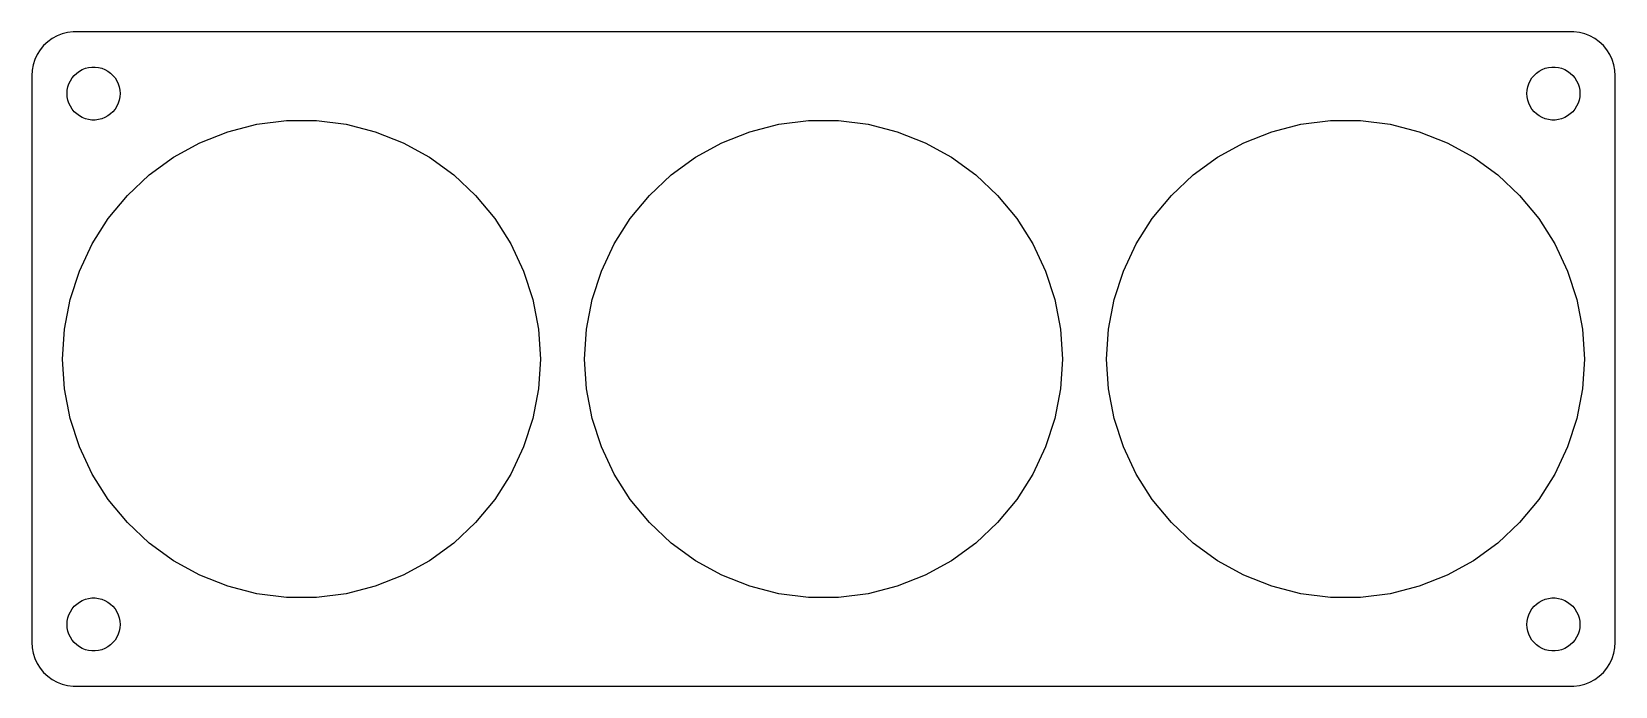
# Model space of a CAD drawing. Header units: metres. Extents: x -90 to 90, y -37 to 37.
import ezdxf

# ---------------------------------------------------------------- set-up
doc = ezdxf.new("R2010")
doc.units = ezdxf.units.M

msp = doc.modelspace()

# ---------------------------------------------------------------- linework, layer by layer
for p, q in [((-87.6871, 35.8526), (-88.1448, 35.4227)), ((-87.1791, 36.2216), (-87.6871, 35.8526)), ((-86.6289, 36.5241), (-87.1791, 36.2216)), ((-86.0451, 36.7553), (-86.6289, 36.5241)), ((-85.4369, 36.9114), (-86.0451, 36.7553)), ((-84.8139, 36.9901), (-85.4369, 36.9114)), ((84.8139, 36.9901), (-84.8139, 36.9901)), ((85.4369, 36.9114), (84.8139, 36.9901)), ((86.0451, 36.7553), (85.4369, 36.9114)), ((86.6289, 36.5241), (86.0451, 36.7553)), ((87.1791, 36.2216), (86.6289, 36.5241)), ((87.6871, 35.8526), (87.1791, 36.2216)), ((88.1448, 35.4227), (87.6871, 35.8526)), ((-88.8815, 34.4088), (-89.1489, 33.8406)), ((-88.5451, 34.9389), (-88.8815, 34.4088)), ((-88.1448, 35.4227), (-88.5451, 34.9389)), ((88.5451, 34.9389), (88.1448, 35.4227)), ((88.8815, 34.4088), (88.5451, 34.9389)), ((89.1489, 33.8406), (88.8815, 34.4088)), ((-89.4606, 32.6267), (-89.5, 32)), ((-89.3429, 33.2434), (-89.4606, 32.6267)), ((-89.1489, 33.8406), (-89.3429, 33.2434)), ((-84.6869, 32.0536), (-84.4123, 32.3115)), ((-84.4123, 32.3115), (-84.1075, 32.533)), ((-84.1075, 32.533), (-83.7773, 32.7145)), ((-83.7773, 32.7145), (-83.427, 32.8532)), ((-83.427, 32.8532), (-83.0621, 32.9469)), ((-83.0621, 32.9469), (-82.6884, 32.9941)), ((-82.6884, 32.9941), (-82.3116, 32.9941)), ((-82.3116, 32.9941), (-81.9379, 32.9469)), ((-81.9379, 32.9469), (-81.573, 32.8532)), ((-81.573, 32.8532), (-81.2227, 32.7145)), ((-81.2227, 32.7145), (-80.8925, 32.533)), ((-80.8925, 32.533), (-80.5877, 32.3115)), ((-80.5877, 32.3115), (-80.3131, 32.0536)), ((80.3131, 32.0536), (80.5877, 32.3115)), ((80.5877, 32.3115), (80.8925, 32.533)), ((80.8925, 32.533), (81.2227, 32.7145)), ((81.2227, 32.7145), (81.573, 32.8532)), ((81.573, 32.8532), (81.9379, 32.9469)), ((81.9379, 32.9469), (82.3116, 32.9941)), ((82.3116, 32.9941), (82.6884, 32.9941)), ((82.6884, 32.9941), (83.0621, 32.9469)), ((83.0621, 32.9469), (83.427, 32.8532)), ((83.427, 32.8532), (83.7773, 32.7145)), ((83.7773, 32.7145), (84.1075, 32.533)), ((84.1075, 32.533), (84.4123, 32.3115)), ((84.4123, 32.3115), (84.6869, 32.0536)), ((89.3429, 33.2434), (89.1489, 33.8406)), ((89.4606, 32.6267), (89.3429, 33.2434)), ((89.5, 32), (89.4606, 32.6267)), ((-89.5, 32), (-89.5, -32)), ((-85.4763, 30.376), (-85.4057, 30.7461)), ((-85.4057, 30.7461), (-85.2893, 31.1044)), ((-85.2893, 31.1044), (-85.1289, 31.4453)), ((-85.1289, 31.4453), (-84.927, 31.7634)), ((-84.927, 31.7634), (-84.6869, 32.0536)), ((-80.3131, 32.0536), (-80.073, 31.7634)), ((-80.073, 31.7634), (-79.8711, 31.4453)), ((-79.8711, 31.4453), (-79.7107, 31.1044)), ((-79.7107, 31.1044), (-79.5943, 30.7461)), ((-79.5943, 30.7461), (-79.5237, 30.376)), ((79.5237, 30.376), (79.5943, 30.7461)), ((79.5943, 30.7461), (79.7107, 31.1044)), ((79.7107, 31.1044), (79.8711, 31.4453)), ((79.8711, 31.4453), (80.073, 31.7634)), ((80.073, 31.7634), (80.3131, 32.0536)), ((84.6869, 32.0536), (84.927, 31.7634)), ((84.927, 31.7634), (85.1289, 31.4453)), ((85.1289, 31.4453), (85.2893, 31.1044)), ((85.2893, 31.1044), (85.4057, 30.7461)), ((85.4057, 30.7461), (85.4763, 30.376)), ((89.5, -32), (89.5, 32)), ((-85.5, 30), (-85.4763, 30.376)), ((-85.4763, 29.624), (-85.5, 30)), ((-85.4057, 29.2539), (-85.4763, 29.624)), ((-85.2893, 28.8956), (-85.4057, 29.2539)), ((-85.1289, 28.5547), (-85.2893, 28.8956)), ((-79.7107, 28.8956), (-79.8711, 28.5547)), ((-79.5943, 29.2539), (-79.7107, 28.8956)), ((-79.5237, 29.624), (-79.5943, 29.2539)), ((-79.5237, 30.376), (-79.5, 30)), ((-79.5, 30), (-79.5237, 29.624)), ((79.5, 30), (79.5237, 30.376)), ((79.5237, 29.624), (79.5, 30)), ((79.5943, 29.2539), (79.5237, 29.624)), ((79.7107, 28.8956), (79.5943, 29.2539)), ((79.8711, 28.5547), (79.7107, 28.8956)), ((85.2893, 28.8956), (85.1289, 28.5547)), ((85.4057, 29.2539), (85.2893, 28.8956)), ((85.4763, 29.624), (85.4057, 29.2539)), ((85.4763, 30.376), (85.5, 30)), ((85.5, 30), (85.4763, 29.624)), ((-84.927, 28.2366), (-85.1289, 28.5547)), ((-84.6869, 27.9464), (-84.927, 28.2366)), ((-84.4123, 27.6884), (-84.6869, 27.9464)), ((-84.1075, 27.467), (-84.4123, 27.6884)), ((-83.7773, 27.2855), (-84.1075, 27.467)), ((-83.427, 27.1468), (-83.7773, 27.2855)), ((-83.0621, 27.0531), (-83.427, 27.1468)), ((-82.6884, 27.0059), (-83.0621, 27.0531)), ((-82.3116, 27.0059), (-82.6884, 27.0059)), ((-81.9379, 27.0531), (-82.3116, 27.0059)), ((-81.573, 27.1468), (-81.9379, 27.0531)), ((-81.2227, 27.2855), (-81.573, 27.1468)), ((-80.8925, 27.467), (-81.2227, 27.2855)), ((-80.5877, 27.6884), (-80.8925, 27.467)), ((-80.3131, 27.9464), (-80.5877, 27.6884)), ((-80.073, 28.2366), (-80.3131, 27.9464)), ((-79.8711, 28.5547), (-80.073, 28.2366)), ((-64.0593, 26.5217), (-60.6953, 26.9467)), ((-60.6953, 26.9467), (-57.3047, 26.9467)), ((-57.3047, 26.9467), (-53.9407, 26.5217)), ((-5.05928, 26.5217), (-1.69534, 26.9467)), ((-1.69534, 26.9467), (1.69534, 26.9467)), ((1.69534, 26.9467), (5.05928, 26.5217)), ((53.9407, 26.5217), (57.3047, 26.9467)), ((57.3047, 26.9467), (60.6953, 26.9467)), ((60.6953, 26.9467), (64.0593, 26.5217)), ((80.073, 28.2366), (79.8711, 28.5547)), ((80.3131, 27.9464), (80.073, 28.2366)), ((80.5877, 27.6884), (80.3131, 27.9464)), ((80.8925, 27.467), (80.5877, 27.6884)), ((81.2227, 27.2855), (80.8925, 27.467)), ((81.573, 27.1468), (81.2227, 27.2855)), ((81.9379, 27.0531), (81.573, 27.1468)), ((82.3116, 27.0059), (81.9379, 27.0531)), ((82.6884, 27.0059), (82.3116, 27.0059)), ((83.0621, 27.0531), (82.6884, 27.0059)), ((83.427, 27.1468), (83.0621, 27.0531)), ((83.7773, 27.2855), (83.427, 27.1468)), ((84.1075, 27.467), (83.7773, 27.2855)), ((84.4123, 27.6884), (84.1075, 27.467)), ((84.6869, 27.9464), (84.4123, 27.6884)), ((84.927, 28.2366), (84.6869, 27.9464)), ((85.1289, 28.5547), (84.927, 28.2366)), ((-70.496, 24.4303), (-67.3435, 25.6785)), ((-67.3435, 25.6785), (-64.0593, 26.5217)), ((-53.9407, 26.5217), (-50.6565, 25.6785)), ((-50.6565, 25.6785), (-47.504, 24.4303)), ((-11.496, 24.4303), (-8.34344, 25.6785)), ((-8.34344, 25.6785), (-5.05928, 26.5217)), ((5.05928, 26.5217), (8.34344, 25.6785)), ((8.34344, 25.6785), (11.496, 24.4303)), ((47.504, 24.4303), (50.6565, 25.6785)), ((50.6565, 25.6785), (53.9407, 26.5217)), ((64.0593, 26.5217), (67.3435, 25.6785)), ((67.3435, 25.6785), (70.496, 24.4303)), ((-73.4673, 22.7968), (-70.496, 24.4303)), ((-47.504, 24.4303), (-44.5327, 22.7968)), ((-14.4673, 22.7968), (-11.496, 24.4303)), ((11.496, 24.4303), (14.4673, 22.7968)), ((44.5327, 22.7968), (47.504, 24.4303)), ((70.496, 24.4303), (73.4673, 22.7968)), ((-76.2104, 20.8038), (-73.4673, 22.7968)), ((-44.5327, 22.7968), (-41.7896, 20.8038)), ((-17.2104, 20.8038), (-14.4673, 22.7968)), ((14.4673, 22.7968), (17.2104, 20.8038)), ((41.7896, 20.8038), (44.5327, 22.7968)), ((73.4673, 22.7968), (76.2104, 20.8038)), ((-78.6821, 18.4828), (-76.2104, 20.8038)), ((-41.7896, 20.8038), (-39.3178, 18.4828)), ((-19.6821, 18.4828), (-17.2104, 20.8038)), ((17.2104, 20.8038), (19.6821, 18.4828)), ((39.3178, 18.4828), (41.7896, 20.8038)), ((76.2104, 20.8038), (78.6821, 18.4828)), ((-80.8435, 15.8702), (-78.6821, 18.4828)), ((-39.3178, 18.4828), (-37.1565, 15.8702)), ((-21.8434, 15.8702), (-19.6821, 18.4828)), ((19.6821, 18.4828), (21.8434, 15.8702)), ((37.1565, 15.8702), (39.3178, 18.4828)), ((78.6821, 18.4828), (80.8435, 15.8702)), ((-82.6603, 13.0073), (-80.8435, 15.8702)), ((-37.1565, 15.8702), (-35.3397, 13.0073)), ((-23.6603, 13.0073), (-21.8434, 15.8702)), ((21.8434, 15.8702), (23.6603, 13.0073)), ((35.3397, 13.0073), (37.1565, 15.8702)), ((80.8435, 15.8702), (82.6603, 13.0073)), ((-84.104, 9.93936), (-82.6603, 13.0073)), ((-35.3397, 13.0073), (-33.896, 9.93936)), ((-25.104, 9.93936), (-23.6603, 13.0073)), ((23.6603, 13.0073), (25.104, 9.93936)), ((33.896, 9.93936), (35.3397, 13.0073)), ((82.6603, 13.0073), (84.104, 9.93936)), ((-85.1517, 6.71461), (-84.104, 9.93936)), ((-33.896, 9.93936), (-32.8483, 6.71461)), ((-26.1517, 6.71461), (-25.104, 9.93936)), ((25.104, 9.93936), (26.1517, 6.71461)), ((32.8483, 6.71461), (33.896, 9.93936)), ((84.104, 9.93936), (85.1517, 6.71461)), ((-85.7871, 3.38399), (-85.1517, 6.71461)), ((-32.8483, 6.71461), (-32.2129, 3.38399)), ((-26.7871, 3.38399), (-26.1517, 6.71461)), ((26.1517, 6.71461), (26.7871, 3.38399)), ((32.2129, 3.38399), (32.8483, 6.71461)), ((85.1517, 6.71461), (85.7871, 3.38399)), ((-86, 0), (-85.7871, 3.38399)), ((-32.2129, 3.38399), (-32, 0)), ((-27, 0), (-26.7871, 3.38399)), ((26.7871, 3.38399), (27, 0)), ((32, 0), (32.2129, 3.38399)), ((85.7871, 3.38399), (86, 0)), ((-85.7871, -3.38399), (-86, 0)), ((-32, 0), (-32.2129, -3.38399)), ((-26.7871, -3.38399), (-27, 0)), ((27, 0), (26.7871, -3.38399)), ((32.2129, -3.38399), (32, 0)), ((86, 0), (85.7871, -3.38399)), ((-85.1517, -6.71461), (-85.7871, -3.38399)), ((-32.2129, -3.38399), (-32.8483, -6.71461)), ((-26.1517, -6.71461), (-26.7871, -3.38399)), ((26.7871, -3.38399), (26.1517, -6.71461)), ((32.8483, -6.71461), (32.2129, -3.38399)), ((85.7871, -3.38399), (85.1517, -6.71461)), ((-84.104, -9.93936), (-85.1517, -6.71461)), ((-32.8483, -6.71461), (-33.896, -9.93936)), ((-25.104, -9.93936), (-26.1517, -6.71461)), ((26.1517, -6.71461), (25.104, -9.93936)), ((33.896, -9.93936), (32.8483, -6.71461)), ((85.1517, -6.71461), (84.104, -9.93936)), ((-82.6603, -13.0073), (-84.104, -9.93936)), ((-33.896, -9.93936), (-35.3397, -13.0073)), ((-23.6603, -13.0073), (-25.104, -9.93936)), ((25.104, -9.93936), (23.6603, -13.0073)), ((35.3397, -13.0073), (33.896, -9.93936)), ((84.104, -9.93936), (82.6603, -13.0073)), ((-80.8435, -15.8702), (-82.6603, -13.0073)), ((-35.3397, -13.0073), (-37.1565, -15.8702)), ((-21.8434, -15.8702), (-23.6603, -13.0073)), ((23.6603, -13.0073), (21.8434, -15.8702)), ((37.1565, -15.8702), (35.3397, -13.0073)), ((82.6603, -13.0073), (80.8435, -15.8702)), ((-78.6821, -18.4828), (-80.8435, -15.8702)), ((-37.1565, -15.8702), (-39.3178, -18.4828)), ((-19.6821, -18.4828), (-21.8434, -15.8702)), ((21.8434, -15.8702), (19.6821, -18.4828)), ((39.3178, -18.4828), (37.1565, -15.8702)), ((80.8435, -15.8702), (78.6821, -18.4828)), ((-76.2104, -20.8038), (-78.6821, -18.4828)), ((-39.3178, -18.4828), (-41.7896, -20.8038)), ((-17.2104, -20.8038), (-19.6821, -18.4828)), ((19.6821, -18.4828), (17.2104, -20.8038)), ((41.7896, -20.8038), (39.3178, -18.4828)), ((78.6821, -18.4828), (76.2104, -20.8038)), ((-73.4673, -22.7968), (-76.2104, -20.8038)), ((-41.7896, -20.8038), (-44.5327, -22.7968)), ((-14.4673, -22.7968), (-17.2104, -20.8038)), ((17.2104, -20.8038), (14.4673, -22.7968)), ((44.5327, -22.7968), (41.7896, -20.8038)), ((76.2104, -20.8038), (73.4673, -22.7968)), ((-70.496, -24.4303), (-73.4673, -22.7968)), ((-44.5327, -22.7968), (-47.504, -24.4303)), ((-11.496, -24.4303), (-14.4673, -22.7968)), ((14.4673, -22.7968), (11.496, -24.4303)), ((47.504, -24.4303), (44.5327, -22.7968)), ((73.4673, -22.7968), (70.496, -24.4303)), ((-67.3435, -25.6785), (-70.496, -24.4303)), ((-47.504, -24.4303), (-50.6565, -25.6785)), ((-8.34344, -25.6785), (-11.496, -24.4303)), ((11.496, -24.4303), (8.34344, -25.6785)), ((50.6565, -25.6785), (47.504, -24.4303)), ((70.496, -24.4303), (67.3435, -25.6785)), ((-64.0593, -26.5217), (-67.3435, -25.6785)), ((-60.6953, -26.9467), (-64.0593, -26.5217)), ((-53.9407, -26.5217), (-57.3047, -26.9467)), ((-50.6565, -25.6785), (-53.9407, -26.5217)), ((-5.05928, -26.5217), (-8.34344, -25.6785)), ((-1.69534, -26.9467), (-5.05928, -26.5217)), ((5.05928, -26.5217), (1.69534, -26.9467)), ((8.34344, -25.6785), (5.05928, -26.5217)), ((53.9407, -26.5217), (50.6565, -25.6785)), ((57.3047, -26.9467), (53.9407, -26.5217)), ((64.0593, -26.5217), (60.6953, -26.9467)), ((67.3435, -25.6785), (64.0593, -26.5217)), ((-85.2893, -28.8956), (-85.1289, -28.5547)), ((-85.1289, -28.5547), (-84.927, -28.2366)), ((-84.927, -28.2366), (-84.6869, -27.9464)), ((-84.6869, -27.9464), (-84.4123, -27.6884)), ((-84.4123, -27.6884), (-84.1075, -27.467)), ((-84.1075, -27.467), (-83.7773, -27.2855)), ((-83.7773, -27.2855), (-83.427, -27.1468)), ((-83.427, -27.1468), (-83.0621, -27.0531)), ((-83.0621, -27.0531), (-82.6884, -27.0059)), ((-82.6884, -27.0059), (-82.3116, -27.0059)), ((-82.3116, -27.0059), (-81.9379, -27.0531)), ((-81.9379, -27.0531), (-81.573, -27.1468)), ((-81.573, -27.1468), (-81.2227, -27.2855)), ((-81.2227, -27.2855), (-80.8925, -27.467)), ((-80.8925, -27.467), (-80.5877, -27.6884)), ((-80.5877, -27.6884), (-80.3131, -27.9464)), ((-80.3131, -27.9464), (-80.073, -28.2366)), ((-80.073, -28.2366), (-79.8711, -28.5547)), ((-79.8711, -28.5547), (-79.7107, -28.8956)), ((-57.3047, -26.9467), (-60.6953, -26.9467)), ((1.69534, -26.9467), (-1.69534, -26.9467)), ((60.6953, -26.9467), (57.3047, -26.9467)), ((79.7107, -28.8956), (79.8711, -28.5547)), ((79.8711, -28.5547), (80.073, -28.2366)), ((80.073, -28.2366), (80.3131, -27.9464)), ((80.3131, -27.9464), (80.5877, -27.6884)), ((80.5877, -27.6884), (80.8925, -27.467)), ((80.8925, -27.467), (81.2227, -27.2855)), ((81.2227, -27.2855), (81.573, -27.1468)), ((81.573, -27.1468), (81.9379, -27.0531)), ((81.9379, -27.0531), (82.3116, -27.0059)), ((82.3116, -27.0059), (82.6884, -27.0059)), ((82.6884, -27.0059), (83.0621, -27.0531)), ((83.0621, -27.0531), (83.427, -27.1468)), ((83.427, -27.1468), (83.7773, -27.2855)), ((83.7773, -27.2855), (84.1075, -27.467)), ((84.1075, -27.467), (84.4123, -27.6884)), ((84.4123, -27.6884), (84.6869, -27.9464)), ((84.6869, -27.9464), (84.927, -28.2366)), ((84.927, -28.2366), (85.1289, -28.5547)), ((85.1289, -28.5547), (85.2893, -28.8956)), ((-85.5, -30), (-85.4763, -29.624)), ((-85.4763, -30.376), (-85.5, -30)), ((-85.4763, -29.624), (-85.4057, -29.2539)), ((-85.4057, -30.7461), (-85.4763, -30.376)), ((-85.4057, -29.2539), (-85.2893, -28.8956)), ((-79.7107, -28.8956), (-79.5943, -29.2539)), ((-79.5943, -29.2539), (-79.5237, -29.624)), ((-79.5237, -30.376), (-79.5943, -30.7461)), ((-79.5237, -29.624), (-79.5, -30)), ((-79.5, -30), (-79.5237, -30.376)), ((79.5, -30), (79.5237, -29.624)), ((79.5237, -30.376), (79.5, -30)), ((79.5237, -29.624), (79.5943, -29.2539)), ((79.5943, -30.7461), (79.5237, -30.376)), ((79.5943, -29.2539), (79.7107, -28.8956)), ((85.2893, -28.8956), (85.4057, -29.2539)), ((85.4057, -29.2539), (85.4763, -29.624)), ((85.4763, -30.376), (85.4057, -30.7461)), ((85.4763, -29.624), (85.5, -30)), ((85.5, -30), (85.4763, -30.376)), ((-89.5, -32), (-89.4606, -32.6267)), ((-85.2893, -31.1044), (-85.4057, -30.7461)), ((-85.1289, -31.4453), (-85.2893, -31.1044)), ((-84.927, -31.7634), (-85.1289, -31.4453)), ((-84.6869, -32.0536), (-84.927, -31.7634)), ((-84.4123, -32.3115), (-84.6869, -32.0536)), ((-80.3131, -32.0536), (-80.5877, -32.3115)), ((-80.073, -31.7634), (-80.3131, -32.0536)), ((-79.8711, -31.4453), (-80.073, -31.7634)), ((-79.7107, -31.1044), (-79.8711, -31.4453)), ((-79.5943, -30.7461), (-79.7107, -31.1044)), ((79.7107, -31.1044), (79.5943, -30.7461)), ((79.8711, -31.4453), (79.7107, -31.1044)), ((80.073, -31.7634), (79.8711, -31.4453)), ((80.3131, -32.0536), (80.073, -31.7634)), ((80.5877, -32.3115), (80.3131, -32.0536)), ((84.6869, -32.0536), (84.4123, -32.3115)), ((84.927, -31.7634), (84.6869, -32.0536)), ((85.1289, -31.4453), (84.927, -31.7634)), ((85.2893, -31.1044), (85.1289, -31.4453)), ((85.4057, -30.7461), (85.2893, -31.1044)), ((89.4606, -32.6267), (89.5, -32)), ((-89.4606, -32.6267), (-89.3429, -33.2434)), ((-89.3429, -33.2434), (-89.1489, -33.8406)), ((-89.1489, -33.8406), (-88.8815, -34.4088)), ((-84.1075, -32.533), (-84.4123, -32.3115)), ((-83.7773, -32.7145), (-84.1075, -32.533)), ((-83.427, -32.8532), (-83.7773, -32.7145)), ((-83.0621, -32.9469), (-83.427, -32.8532)), ((-82.6884, -32.9941), (-83.0621, -32.9469)), ((-82.3116, -32.9941), (-82.6884, -32.9941)), ((-81.9379, -32.9469), (-82.3116, -32.9941)), ((-81.573, -32.8532), (-81.9379, -32.9469)), ((-81.2227, -32.7145), (-81.573, -32.8532)), ((-80.8925, -32.533), (-81.2227, -32.7145)), ((-80.5877, -32.3115), (-80.8925, -32.533)), ((80.8925, -32.533), (80.5877, -32.3115)), ((81.2227, -32.7145), (80.8925, -32.533)), ((81.573, -32.8532), (81.2227, -32.7145)), ((81.9379, -32.9469), (81.573, -32.8532)), ((82.3116, -32.9941), (81.9379, -32.9469)), ((82.6884, -32.9941), (82.3116, -32.9941)), ((83.0621, -32.9469), (82.6884, -32.9941)), ((83.427, -32.8532), (83.0621, -32.9469)), ((83.7773, -32.7145), (83.427, -32.8532)), ((84.1075, -32.533), (83.7773, -32.7145)), ((84.4123, -32.3115), (84.1075, -32.533)), ((88.8815, -34.4088), (89.1489, -33.8406)), ((89.1489, -33.8406), (89.3429, -33.2434)), ((89.3429, -33.2434), (89.4606, -32.6267)), ((-88.8815, -34.4088), (-88.5451, -34.9389)), ((-88.5451, -34.9389), (-88.1448, -35.4227)), ((-88.1448, -35.4227), (-87.6871, -35.8526)), ((87.6871, -35.8526), (88.1448, -35.4227)), ((88.1448, -35.4227), (88.5451, -34.9389)), ((88.5451, -34.9389), (88.8815, -34.4088)), ((-87.6871, -35.8526), (-87.1791, -36.2216)), ((-87.1791, -36.2216), (-86.6289, -36.5241)), ((-86.6289, -36.5241), (-86.0451, -36.7553)), ((-86.0451, -36.7553), (-85.4369, -36.9114)), ((-85.4369, -36.9114), (-84.8139, -36.9901)), ((-84.8139, -36.9901), (84.8139, -36.9901)), ((84.8139, -36.9901), (85.4369, -36.9114)), ((85.4369, -36.9114), (86.0451, -36.7553)), ((86.0451, -36.7553), (86.6289, -36.5241)), ((86.6289, -36.5241), (87.1791, -36.2216)), ((87.1791, -36.2216), (87.6871, -35.8526))]:
    msp.add_line(p, q)

doc.saveas('drawing.dxf')
